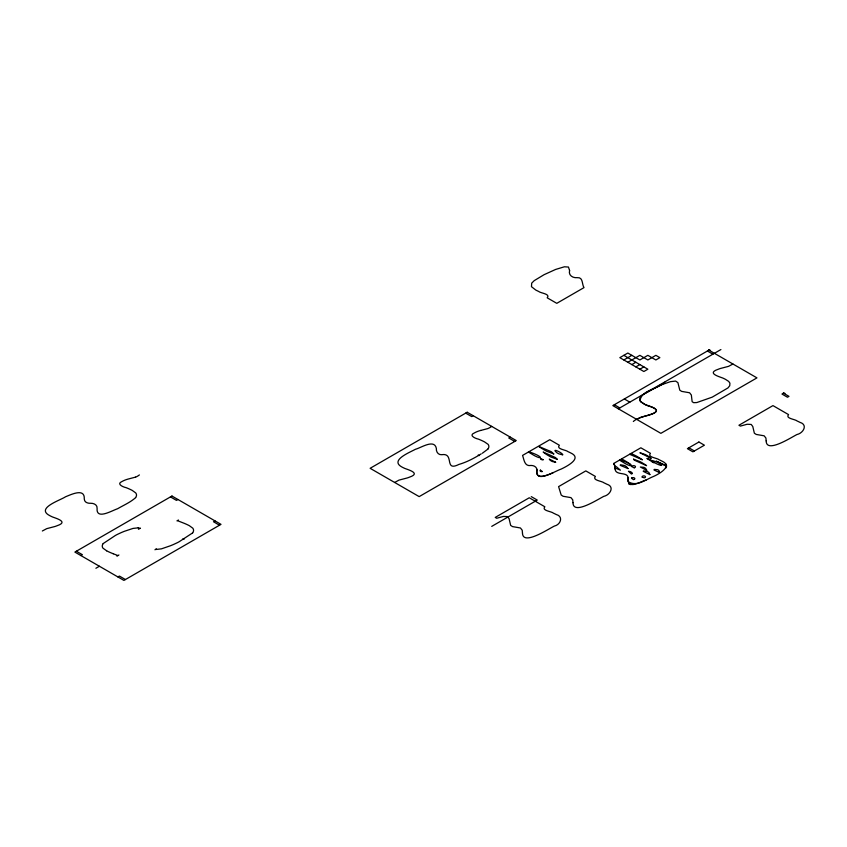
<?xml version="1.0" encoding="UTF-8"?>
<svg xmlns="http://www.w3.org/2000/svg" width="847" height="847" viewBox="0 0 847 847"><rect width="100%" height="100%" fill="white"/><g stroke="black" fill="none" stroke-linecap="round" stroke-linejoin="round"><path stroke-width="1.27" d="M628.051 480.016C629.935 470 614.689 477.126 615.091 468.211M627.966 477.539L628.072 481.52C636.489 487.279 645.53 479.624 653.556 476.438C659.241 473.918 673.206 465.935 661.867 461.086A49.528 28.597 0 0 0 659.082 459.741C657.113 457.867 646.907 457.295 650.432 453.325L640.851 447.788L613.641 463.5L614.678 465.225L615.208 469.174M103.154 543.583L115.298 535.526A44.446 25.654 0 0 1 117.373 534.404L121.259 532.594A95.393 55.076 0 0 1 124.424 531.291L133.011 528.422L138.188 527.85M135.668 497.602C130.279 502.43 123.842 505.098 117.585 508.74C111.995 510.529 95.976 520.291 97.109 508.306C97.405 504.727 93.699 503.16 90.682 503.277C87.823 503.489 84.287 502.377 84.266 498.936C84.975 487.713 71.032 494.584 65.452 496.818C60.539 500.217 35.246 508.264 49.857 515.685A49.867 28.787 0 0 0 52.652 517.03C57.945 518.915 68.025 522.059 57.173 525.691A20.762 11.985 0 0 1 54.928 526.506L46.723 528.655L42.35 530.995M192.714 532.848L179.289 541.657A43.102 24.881 0 0 1 177.267 542.736L173.55 544.462A116.981 67.538 0 0 1 170.363 545.786L161.406 548.856L156.197 549.449A2.139 1.228 0 0 1 155.742 549.322M487.967 449.069L482.324 453.251M642.248 395.147L640.628 396.82A11.064 6.395 0 0 0 639.739 399.816L640.883 401.891L644.059 404.008A49.984 28.851 0 0 0 645.276 404.633C673.312 413.664 640.586 414.172 633.344 421.499M664.736 382.251C658.331 389.048 640.851 390.213 640.057 400.8A7.856 4.531 0 0 0 640.512 401.489L645.276 404.633A52.641 30.397 0 0 0 648.103 405.925C662.047 409.397 655.98 413.717 645.965 415.888M646.769 470.286L645.626 468.349A11.583 6.681 0 0 0 643.911 467.364L640.353 467.004L646.695 470.329M394.649 482.462L399.011 480.111L407.227 477.962A20.762 11.985 0 0 0 409.461 477.147C420.324 473.526 410.244 470.371 404.94 468.486A49.867 28.787 0 0 1 402.156 467.142C389.271 460.44 409.683 452.478 415.379 449.302C421.107 447.83 434.384 438.661 436.353 448.402C435.983 451.716 438.217 455.104 441.795 454.691C454.775 452.637 443.786 472.001 458.862 464.442C466.856 462.123 474.161 458.206 481.191 453.876M636.849 419.477L640.353 417.455L644.991 416.11M732.93 364.009L728.558 366.349L720.352 368.498A20.762 11.985 0 0 0 718.108 369.313C707.256 372.945 717.335 376.089 722.629 377.974A49.528 28.597 0 0 1 725.424 379.318L728.674 381.394L729.923 383.172L729.743 385.724L727.965 387.926L712.2 397.158L696.785 402.558L693.651 402.674L692.147 401.7L691.343 395.009L689.574 392.764L681.666 391.388L679.792 390.171L677.907 382.632L675.641 381.086L670.464 381.658L659.951 385.3L642.799 394.766M649.903 474.595L648.908 472.499A10.344 5.971 0 0 0 647.14 471.483L643.508 470.9A1.122 0.646 0 0 0 643.254 471.356L649.861 474.616M659.506 472.361L658.955 470.519A6.734 3.886 0 0 0 657.537 469.704L654.35 469.386A1.429 0.826 0 0 0 654.043 470.032L659.252 472.467M80.878 555.558L82.381 554.69L76.378 551.228M177.965 499.508L176.462 500.376L170.459 496.903M138.432 529.269L140.433 528.105M176.959 520.884L178.463 520.016M95.891 568.273L99.395 566.251M116.918 556.13L118.919 554.976M154.948 549.777L156.441 548.909M117.913 576.934L119.416 576.066L125.42 579.539M214.99 520.884L213.497 521.752L219.5 525.225M473.208 415.718L471.705 416.586L465.702 413.124M623.837 359.964L631.841 355.338M627.839 362.272L639.856 355.338L647.86 359.964L655.864 355.338L659.866 357.646L655.864 359.964L647.86 355.338L639.856 359.964L627.839 353.03L619.835 357.646L643.858 371.515L647.86 369.207L623.837 355.338M631.841 364.581L635.843 362.272M510.243 437.105L508.74 437.973L514.743 441.435M635.843 366.899L639.856 364.581M639.856 369.207L643.858 366.899M618.331 408.783L720.913 349.557M491.726 526.379L537.263 500.079L531.26 496.617M562.63 454.839L558.819 453.833A18.793 10.852 0 0 1 556.712 452.616C550.614 447.396 562.239 452.573 562.736 454.733M646.197 479.995C641.338 481.096 629.257 489.27 628.051 480.673M553.112 472.732C548.263 474.765 535.188 480.694 536.977 470.456C537.252 467.195 534.002 465.384 531.133 465.458C524.484 466.761 524.134 459.826 522.567 455.411L549.777 439.699L559.359 445.236C555.823 449.196 566.04 449.778 567.998 451.652A49.528 28.597 0 0 1 570.793 452.997C582.683 458.322 566.707 466.411 561.169 469.079C554.107 471.44 534.605 484.325 536.892 469.45M135.488 477.136L128.416 478.989A22.424 12.949 0 0 0 122.116 481.456C115.997 483.881 122.963 487.046 126.139 487.66A57.067 32.948 0 0 1 132.227 490.402L135.753 492.943A9.741 5.622 0 0 1 135.562 497.57M480.715 430.456L487.787 428.593A17.734 10.238 0 0 0 491.684 426.39M642.259 477.168L644.165 477.803A1.609 0.932 0 0 0 645.022 477.549A1.662 0.963 0 0 0 645.118 476.279A1.662 0.963 0 0 0 643.011 476.003A1.662 0.963 0 0 0 642.217 477.168M113.212 553.747L116.23 554.912A18.613 10.746 0 0 1 117.828 555.6M652.063 461.721L653.778 462.409A1.313 0.762 0 0 1 653.842 462.833L646.907 458.449L649.109 459.159A17.501 10.1 0 0 1 652.741 461.297C654.953 463.807 666.123 467.788 659.866 463.711A26.511 15.299 0 0 0 656.986 462.007L652.73 460.704L653.778 462.409M619.951 459.857C636.288 465.204 633.461 468.952 622.672 462.038A73.763 42.594 0 0 1 619.517 460.101M528.877 451.769C545.203 457.115 542.387 460.863 531.598 453.95A73.763 42.594 0 0 1 528.443 452.012M631.079 453.431L636.002 455.866A84.308 48.671 0 0 1 640.131 458.291L642.418 459.805L629.617 454.278M106.606 550.772L103.069 548.253A8.152 4.711 0 0 1 102.498 547.321A10.132 5.855 0 0 1 103.218 543.605M708.907 349.557L710.411 350.425M783.475 392.606L784.968 393.474M707.404 351.007L712.909 354.184M624.334 398.969L629.84 402.145M614.329 404.739L619.835 407.926M688.897 447.788L694.392 450.964M478.216 455.019L479.211 455.591M177.542 520.556L178.283 520.947A21.673 12.514 0 0 0 179.818 521.593L183.185 522.906A57.067 32.948 0 0 1 189.283 525.648L192.798 528.189A9.741 5.622 0 0 1 192.608 532.816M182.963 538.798L183.968 539.38M629.946 463.965L626.928 461.933A75.097 43.356 0 0 0 621.582 458.915M540.439 470.149L542.345 471.557A1.673 0.963 0 0 1 540.45 471.292A1.673 0.963 0 0 1 540.418 470.138M613.641 463.5L614.858 466.03A24.69 14.261 0 0 1 616.552 466.845L620.396 470.159L615.081 468.01M630.083 484.463A2.541 1.472 0 0 1 628.781 483.69L630.793 484.526A2.763 1.599 0 0 1 630.104 484.442M665.922 467.978A10.704 6.173 0 0 0 666.525 466.263L656.192 461.17L666.525 465.786A8.819 5.093 0 0 0 665.88 463.965M634.138 479.37A2.001 1.154 0 0 1 633.429 479.646L631.513 478.237A2.033 1.175 0 0 1 631.809 478.026M631.735 477.994A1.747 1.006 0 0 1 634.318 477.92A1.747 1.006 0 0 1 634.202 479.413M487.861 449.037A9.741 5.622 0 0 0 488.137 444.379L484.505 441.88A57.067 32.948 0 0 0 478.428 439.127C475.262 438.502 468.285 435.337 474.415 432.923A22.424 12.949 0 0 1 480.694 430.435M113.233 553.737A59.968 34.621 0 0 1 106.584 550.794M138.199 527.84A2.827 1.63 0 0 1 139.734 528.507M139.384 474.923A17.734 10.238 0 0 1 135.541 477.179M522.472 533.049C522.673 546.209 548.528 528.846 554.393 526.061C560.619 524.706 563.636 516.479 556.278 514.531A49.528 28.597 0 0 0 553.493 513.187C551.524 511.313 541.318 510.741 544.843 506.771L529.259 497.771L495.23 517.422L496.691 518.258L503.436 516.426L507.512 516.606L509.089 518.692L510.656 525.384L512.53 526.601L520.439 527.977L522.207 530.222L522.472 533.049M569.586 270.447C568.199 275.423 572.932 278.155 577.188 277.657C583.403 277.001 581.709 284.296 583.996 287.62L556.786 303.332L547.194 297.805C550.73 293.835 540.524 293.253 538.554 291.389A49.528 28.597 0 0 1 535.77 290.045L531.471 286.678L531.704 283.142L534.224 280.643L544.07 274.693L555.632 269.441L564.398 266.794L568.443 267.049L569.586 270.447M573.006 502.716C572.985 515.579 598.046 499.211 603.805 496.353C610.062 495.072 615.028 486.57 606.823 484.198A49.528 28.597 0 0 0 604.038 482.854C602.069 480.98 591.852 480.408 595.388 476.438L585.806 470.9L558.597 486.612L561.19 495.04L563.075 496.268L570.973 497.634L572.741 499.889L573.006 502.716M766.175 440.885C766.154 453.759 791.204 437.38 796.963 434.522C803.221 433.251 808.186 424.749 799.981 422.367A49.528 28.597 0 0 0 797.196 421.023C795.227 419.149 785.021 418.577 788.546 414.607L772.962 405.607L738.933 425.258L740.394 426.094L747.139 424.262L751.215 424.442L752.792 426.528L754.359 433.219L756.233 434.437L764.142 435.813L765.91 438.058L766.175 440.885M553.769 453.939L546.654 451.26A84.859 48.988 0 0 1 543.965 449.757L542.821 449.069A61.175 35.32 0 0 1 538.978 446.549L551.344 451.716L553.769 453.939M632.19 473.314L631.851 473.897A1.122 0.646 0 0 1 631.438 474.045L628.463 471.313L629.787 471.472A4.595 2.657 0 0 1 631.682 472.478L632.19 473.314M640.141 452.849L651.205 458.439L649.702 457.189A40.18 23.197 0 0 0 645.287 454.532L640.141 452.849M557.347 459.381L550.931 457.02A65.96 38.083 0 0 1 545.203 453.6L543.171 452.033L555.516 457.581L557.347 459.381M633.556 459.19L634.244 460.122L646.589 465.67A49.179 28.396 0 0 0 644.144 464.018L642.344 462.917A71.159 41.08 0 0 0 639.972 461.604L633.556 459.19M627.987 468.56L620.311 465.384A1.281 0.741 0 0 1 620.502 464.759L624.483 465.511A12.843 7.411 0 0 1 626.431 466.633L627.987 468.56M171.962 496.035L74.875 552.085L123.916 580.407L221.003 524.357L171.962 496.035M467.205 412.256L370.128 468.306L419.17 496.617L516.247 440.567L467.205 412.256M708.907 350.139L612.826 405.607L660.872 433.346L756.953 377.878L708.907 350.139M698.902 442.018L687.393 448.656L692.899 451.832L704.408 445.194L698.902 442.018M783.475 393.188L781.972 394.056L787.477 397.232L788.981 396.364L783.475 393.188M555.621 462.24L552.297 461.52A10.937 6.321 0 0 1 550.01 460.069L549.29 459.106L555.621 462.24M634.223 467.798L631.671 466.602A1.906 1.101 0 0 1 633.514 465.659A1.906 1.101 0 0 1 635.43 466.559A1.906 1.101 0 0 1 634.202 467.798M543.149 459.709L540.598 458.513A1.927 1.112 0 0 0 543.149 459.709"/></g></svg>
